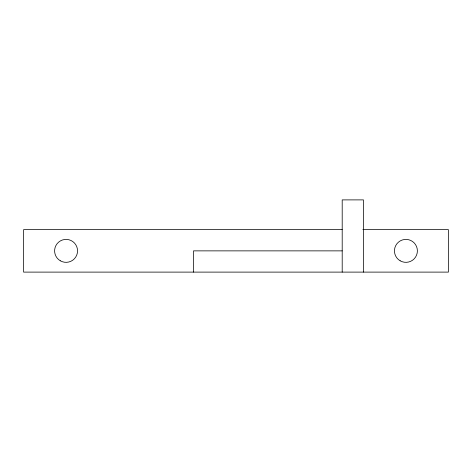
<?xml version="1.0" encoding="UTF-8"?>
<svg xmlns="http://www.w3.org/2000/svg" width="472" height="472" viewBox="0 0 472 472"><rect width="100%" height="100%" fill="white"/><g stroke="black" fill="none" stroke-linecap="round" stroke-linejoin="round"><path stroke-width="0.71" d="M342.2 229.628L23.6 229.628L23.6 272.108L448.4 272.108L448.4 229.628L362.85 229.628M342.2 250.868L193.52 250.868L193.52 272.108M363.44 272.108L363.44 199.892L342.2 199.892L342.2 272.108M400.185 260.804A11.47 11.47 0 0 0 417.39 250.868A11.47 11.47 0 0 0 400.185 240.932A11.47 11.47 0 0 0 400.185 260.804M60.345 260.804A11.47 11.47 0 0 0 77.55 250.868A11.47 11.47 0 0 0 60.345 240.932A11.47 11.47 0 0 0 60.345 260.804"/></g></svg>
